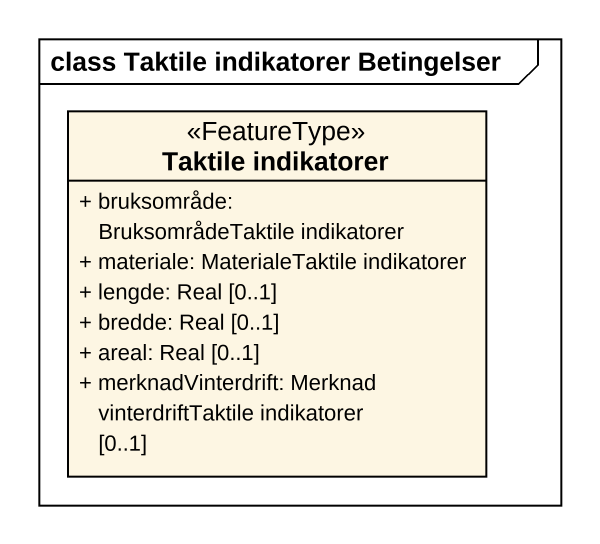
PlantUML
@startuml
mainframe class Taktile indikatorer Betingelser
hide circle
hide empty members
skinparam classAttributeIconSize 0
class "Taktile indikatorer" as Taktile_indikatorer <<FeatureType>> {
  + bruksområde: BruksområdeTaktile indikatorer
  + materiale: MaterialeTaktile indikatorer
  + lengde: Real [0..1]
  + bredde: Real [0..1]
  + areal: Real [0..1]
  + merknadVinterdrift: Merknad vinterdriftTaktile indikatorer [0..1]
}
@enduml
